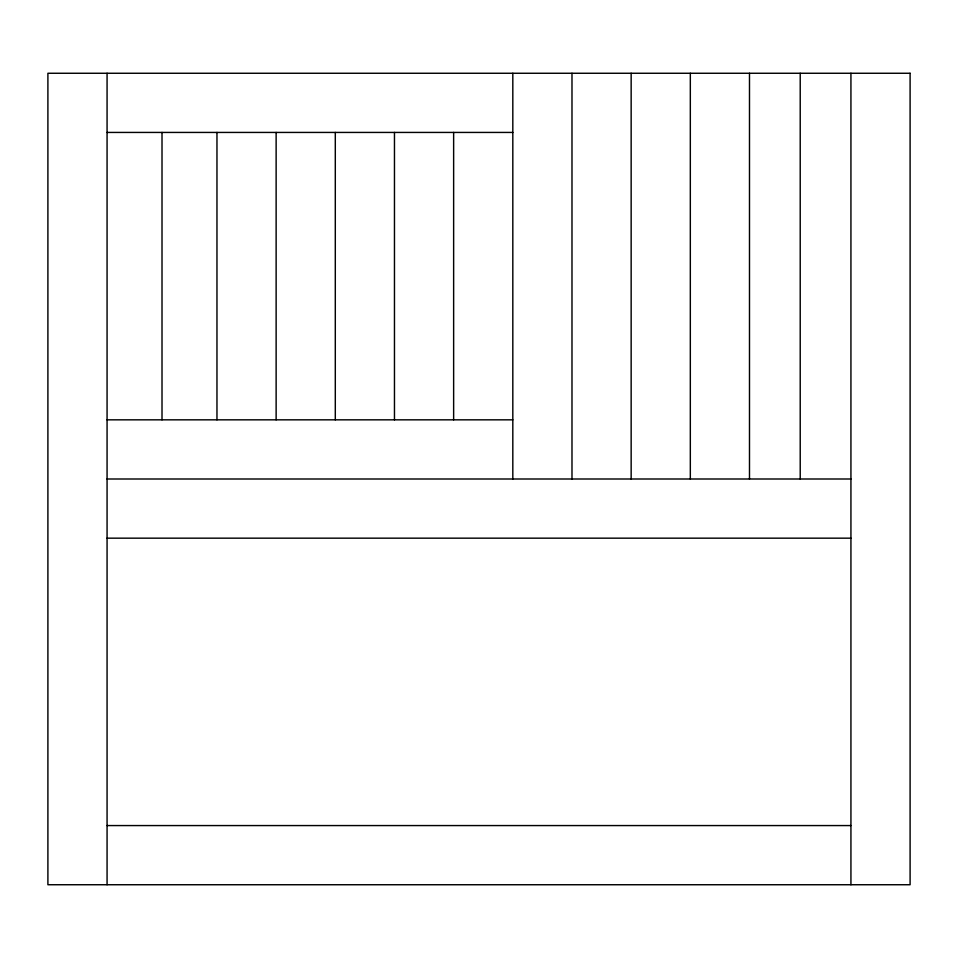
<?xml version="1.0" encoding="UTF-8"?>
<svg xmlns="http://www.w3.org/2000/svg" width="958" height="958" viewBox="0 0 958 958"><rect width="100%" height="100%" fill="white"/><g stroke="black" fill="none" stroke-linecap="round" stroke-linejoin="round"><path stroke-width="1.44" d="M107.068 132.432L512.817 132.432M107.068 419.832L512.817 419.832M107.068 479L850.932 479M107.068 538.168L850.932 538.168M107.068 825.568L850.932 825.568M850.932 73.263L850.932 884.737M800.217 73.263L800.217 479M749.491 73.263L749.491 479M690.323 73.263L690.323 479M631.154 73.263L631.154 479M571.986 73.263L571.986 479M512.817 73.263L512.817 479M453.637 132.432L453.637 419.832M394.468 132.432L394.468 419.832M335.3 132.432L335.3 419.832M276.132 132.432L276.132 419.832M216.963 132.432L216.963 419.832M162.01 132.432L162.01 419.832M107.068 73.263L107.068 884.737M910.1 73.263L47.9 73.263L47.9 884.737L910.1 884.737L910.1 73.263"/></g></svg>
